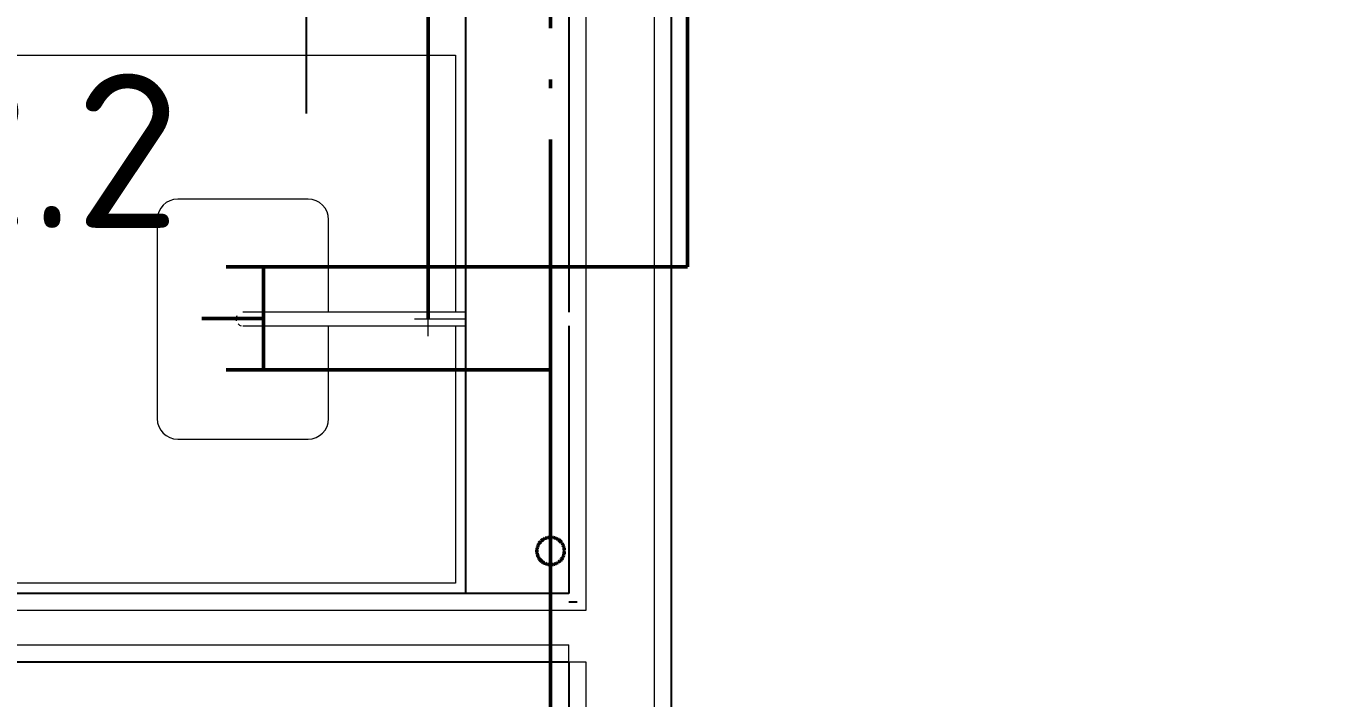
# Model space of a CAD drawing. Header units: millimetres. Extents: x 2377 to 264466, y -28213 to 61616.
# Drawn here: x 10576 to 12468, y 14207 to 15187 of the extents above; entities that cross this region are included whole.
import ezdxf

# ---------------------------------------------------------------- set-up
doc = ezdxf.new("R2010")
doc.units = ezdxf.units.MM
for name, pattern in [('ACAD_ISO04W100', [30.5, 24, -3, 0.5, -3]), ('ACAD_ISO05W100', [33, 24, -3, 0, -3, 0, -3]), ('Bodkočiarkovaná 3mm', [5, 3, -1, 0, -1])]:
    doc.linetypes.add(name, pattern=pattern)
doc.layers.get('0').update_dxf_attribs({"color": 8})
for name, color, linetype, lineweight in [('Common Edges', 8, 'Continuous', 20), ('Plumbing Fixtures', 8, 'Continuous', 9), ('Room Tags', 8, 'Continuous', 9), ('Walls', 8, 'Continuous', 25), ('ZTI- POPIS DIMENZIE', 250, 'Continuous', 18), ('ZTI- PRÍVOD STUDENEJ VODY', 5, 'ACAD_ISO04W100', 50), ('ZTI- PRÍVOD TEPLEJ VODY', 1, 'ACAD_ISO05W100', 50), ('ZTI_KANAL', 30, 'Continuous', 50)]:
    doc.layers.add(name, color=color, linetype=linetype, lineweight=lineweight)
doc.styles.add('ISOCPEUR_6', font='isocpeur.ttf', dxfattribs={"height": 225})

# ---------------------------------------------------------------- blocks, each defined once
blk = doc.blocks.new('CS_Sprch_kut - CS_Sprch_kut-4670012-2NP _PRAC_')
at = {"layer": 'Plumbing Fixtures'}
for p, q in [((15, 1785), (785, 1785)), ((15, 165), (15, 1785)), ((785, 1785), (785, 165)), ((545, 600), (255, 600)), ((225, 570), (225, 380)), ((575, 380), (575, 570)), ((390, 445), (390, 150)), ((410, 150), (410, 445)), ((255, 350), (390, 350)), ((409.9, 350), (545, 350)), ((400, 150), (400, 225)), ((375, 205), (425, 205)), ((390, 165), (15, 165)), ((785, 165), (410, 165)), ((390, 150), (410, 150))]:
    blk.add_line(p, q, dxfattribs=at)
at = {"layer": 'Plumbing Fixtures', "flags": 128}
for points in [[(390, 475), (390, 475), (390, 474.9), (390, 474.8), (390, 474.6), (390, 474.4), (390, 474.1), (390, 473.8), (390, 473.5), (390, 473.1), (390, 472.6), (390, 472.1), (390, 471.6), (390, 471), (390, 470.4), (390, 469.8), (390, 469.1), (390, 468.3), (390, 467.6), (390, 466.7), (390, 465.9), (390, 465), (390, 464.1), (390, 463.2), (390, 462.2), (390, 461.2), (390, 460.2), (390, 459.1), (390, 458.1), (390, 457), (390, 455.9), (390, 454.7), (390, 453.6), (390, 452.4), (390, 451.3), (390, 450.1), (390, 448.9), (390, 447.7), (390, 446.5), (390, 445.3), (390, 445)], [(410, 445), (410, 446.2), (410, 447.4), (410, 448.6), (410, 449.8), (410, 451), (410, 452.1), (410, 453.3), (410, 454.4), (410, 455.6), (410, 456.7), (410, 457.8), (410, 458.9), (410, 459.9), (410, 460.9), (410, 461.9), (410, 462.9), (410, 463.9), (410, 464.8), (410, 465.7), (410, 466.5), (410, 467.3), (410, 468.1), (410, 468.9), (410, 469.6), (410, 470.2), (410, 470.9), (410, 471.5), (410, 472), (410, 472.5), (410, 473), (410, 473.4), (410, 473.7), (410, 474.1), (410, 474.3), (410, 474.6), (410, 474.7), (410, 474.9), (410, 475), (410, 475), (410, 475)]]:
    blk.add_lwpolyline(points, dxfattribs=at)
at = {"layer": 'Plumbing Fixtures'}
for centre, radius, start, end in [((255, 570), 30, 90, 180), ((545, 570), 30, 0, 90), ((400, 475), 10, 135, 165), ((400, 475), 10, 60, 105), ((255, 380), 30, 180, 270), ((545, 380), 30, 270, 0)]:
    blk.add_arc(centre, radius, start, end, dxfattribs=at)
blk = doc.blocks.new('2NP podklad')
at = {"layer": 'Common Edges', "color": 252}
for p, q in [((11392.7, 16384.7), (11392.7, 14334.7)), ((11492.7, 13359.7), (11492.7, 16359.7)), ((11392.7, 14334.7), (9555.2, 14334.7)), ((9492.7, 14284.7), (11367.7, 14284.7)), ((11367.7, 14259.7), (11367.7, 14284.7)), ((11367.7, 14259.7), (11392.7, 14259.7)), ((11392.7, 14259.7), (11392.7, 13359.7))]:
    blk.add_line(p, q, dxfattribs=at)
at = {"layer": 'Walls', "color": 252}
for p, q in [((11217.7, 14359.7), (11217.7, 16359.7)), ((11517.7, 13359.7), (11517.7, 16359.7)), ((11367.7, 15209.7), (11367.7, 14769.7)), ((11367.7, 14749.7), (11367.7, 14359.7)), ((11367.7, 14359.7), (9567.7, 14359.7)), ((11367.7, 14347.2), (11380.2, 14347.2)), ((9467.7, 14259.7), (11367.7, 14259.7)), ((11367.7, 14259.7), (11367.7, 13359.7))]:
    blk.add_line(p, q, dxfattribs=at)
at = {"layer": 'Plumbing Fixtures', "color": 252, "rotation": 90}
blk.add_blockref('CS_Sprch_kut - CS_Sprch_kut-4670012-2NP _PRAC_', (11367.7, 14359.7), dxfattribs=at)
at = {"layer": 'Room Tags', "color": 252, "insert": (10004.7, 15117.8), "char_height": 225, "width": 956.012, "attachment_point": 1, "style": 'ISOCPEUR_6'}
blk.add_mtext('A.02.2', dxfattribs=at)
blk = doc.blocks.new('ohrievac')
at = {"color": 0, "linetype": 'Bodkočiarkovaná 3mm', "ltscale": 50}
for p, q in [((15359.1, 18661.3), (15359.1, 17896.3)), ((15926.6, 18278.8), (14791.6, 18278.8))]:
    blk.add_line(p, q, dxfattribs=at)
at = {"color": 0}
for p, q in [((14941.6, 18511.3), (14941.6, 18046.3)), ((15776.6, 18511.3), (14941.6, 18511.3)), ((15776.6, 18046.3), (15776.6, 18511.3)), ((14941.6, 18046.3), (15776.6, 18046.3))]:
    blk.add_line(p, q, dxfattribs=at)
blk = doc.blocks.new('bateria sprcha')
at = {"layer": 'ZTI- PRÍVOD STUDENEJ VODY', "ltscale": 15}
blk.add_line((144786.5, 122031.1), (144906.5, 122031.1), dxfattribs=at)
at = {"layer": 'ZTI- PRÍVOD TEPLEJ VODY', "ltscale": 15}
for p, q in [((144786.5, 122181.1, 0), (144906.5, 122181.1)), ((144840.7, 122181.1), (144840.7, 122031.1)), ((144840.7, 122106.1), (144750.7, 122106.1))]:
    blk.add_line(p, q, dxfattribs=at)

msp = doc.modelspace()

# ---------------------------------------------------------------- block references
at = {"color": 0}
msp.add_blockref('2NP podklad', (0, 0), dxfattribs=at)

# ---------------------------------------------------------------- next in the draw order: linework, layer by layer
at = {"layer": 'ZTI- PRÍVOD STUDENEJ VODY', "ltscale": 25}
for points in [[(11341.4, 14421.6), (11341.4, 16288.4), (11122.7, 16288.4)], [(10988.3, 14685.8), (11341.4, 14685.8)], [(30529.8, 8636), (30529.8, 11870.3), (11341.4, 11870.3), (11341.4, 14421.6)]]:
    msp.add_lwpolyline(points, dxfattribs=at)
msp.add_circle((11341.4, 14421.6), 20, dxfattribs=at)
at = {"layer": 'ZTI- PRÍVOD TEPLEJ VODY', "ltscale": 25, "elevation": 0}
msp.add_lwpolyline([(10988.3, 14835.8), (11540.8, 14835.8), (11540.8, 15613.2), (10965.2, 15613.2)], dxfattribs=at)
at = {"layer": 'ZTI_KANAL', "ltscale": 25}
msp.add_lwpolyline([(11440.8, 16409.7), (11162.7, 16409.7), (11162.7, 14759.7)], dxfattribs=at)

# ---------------------------------------------------------------- next in the draw order: block references
at = {"color": 0, "rotation": 270}
msp.add_blockref('ohrievac', (-7293.6, 30986.3), dxfattribs=at)
at = {"layer": 'ZTI- POPIS DIMENZIE'}
msp.add_blockref('bateria sprcha', (-133918.1, -107345.3), dxfattribs=at)

doc.saveas('drawing.dxf')
